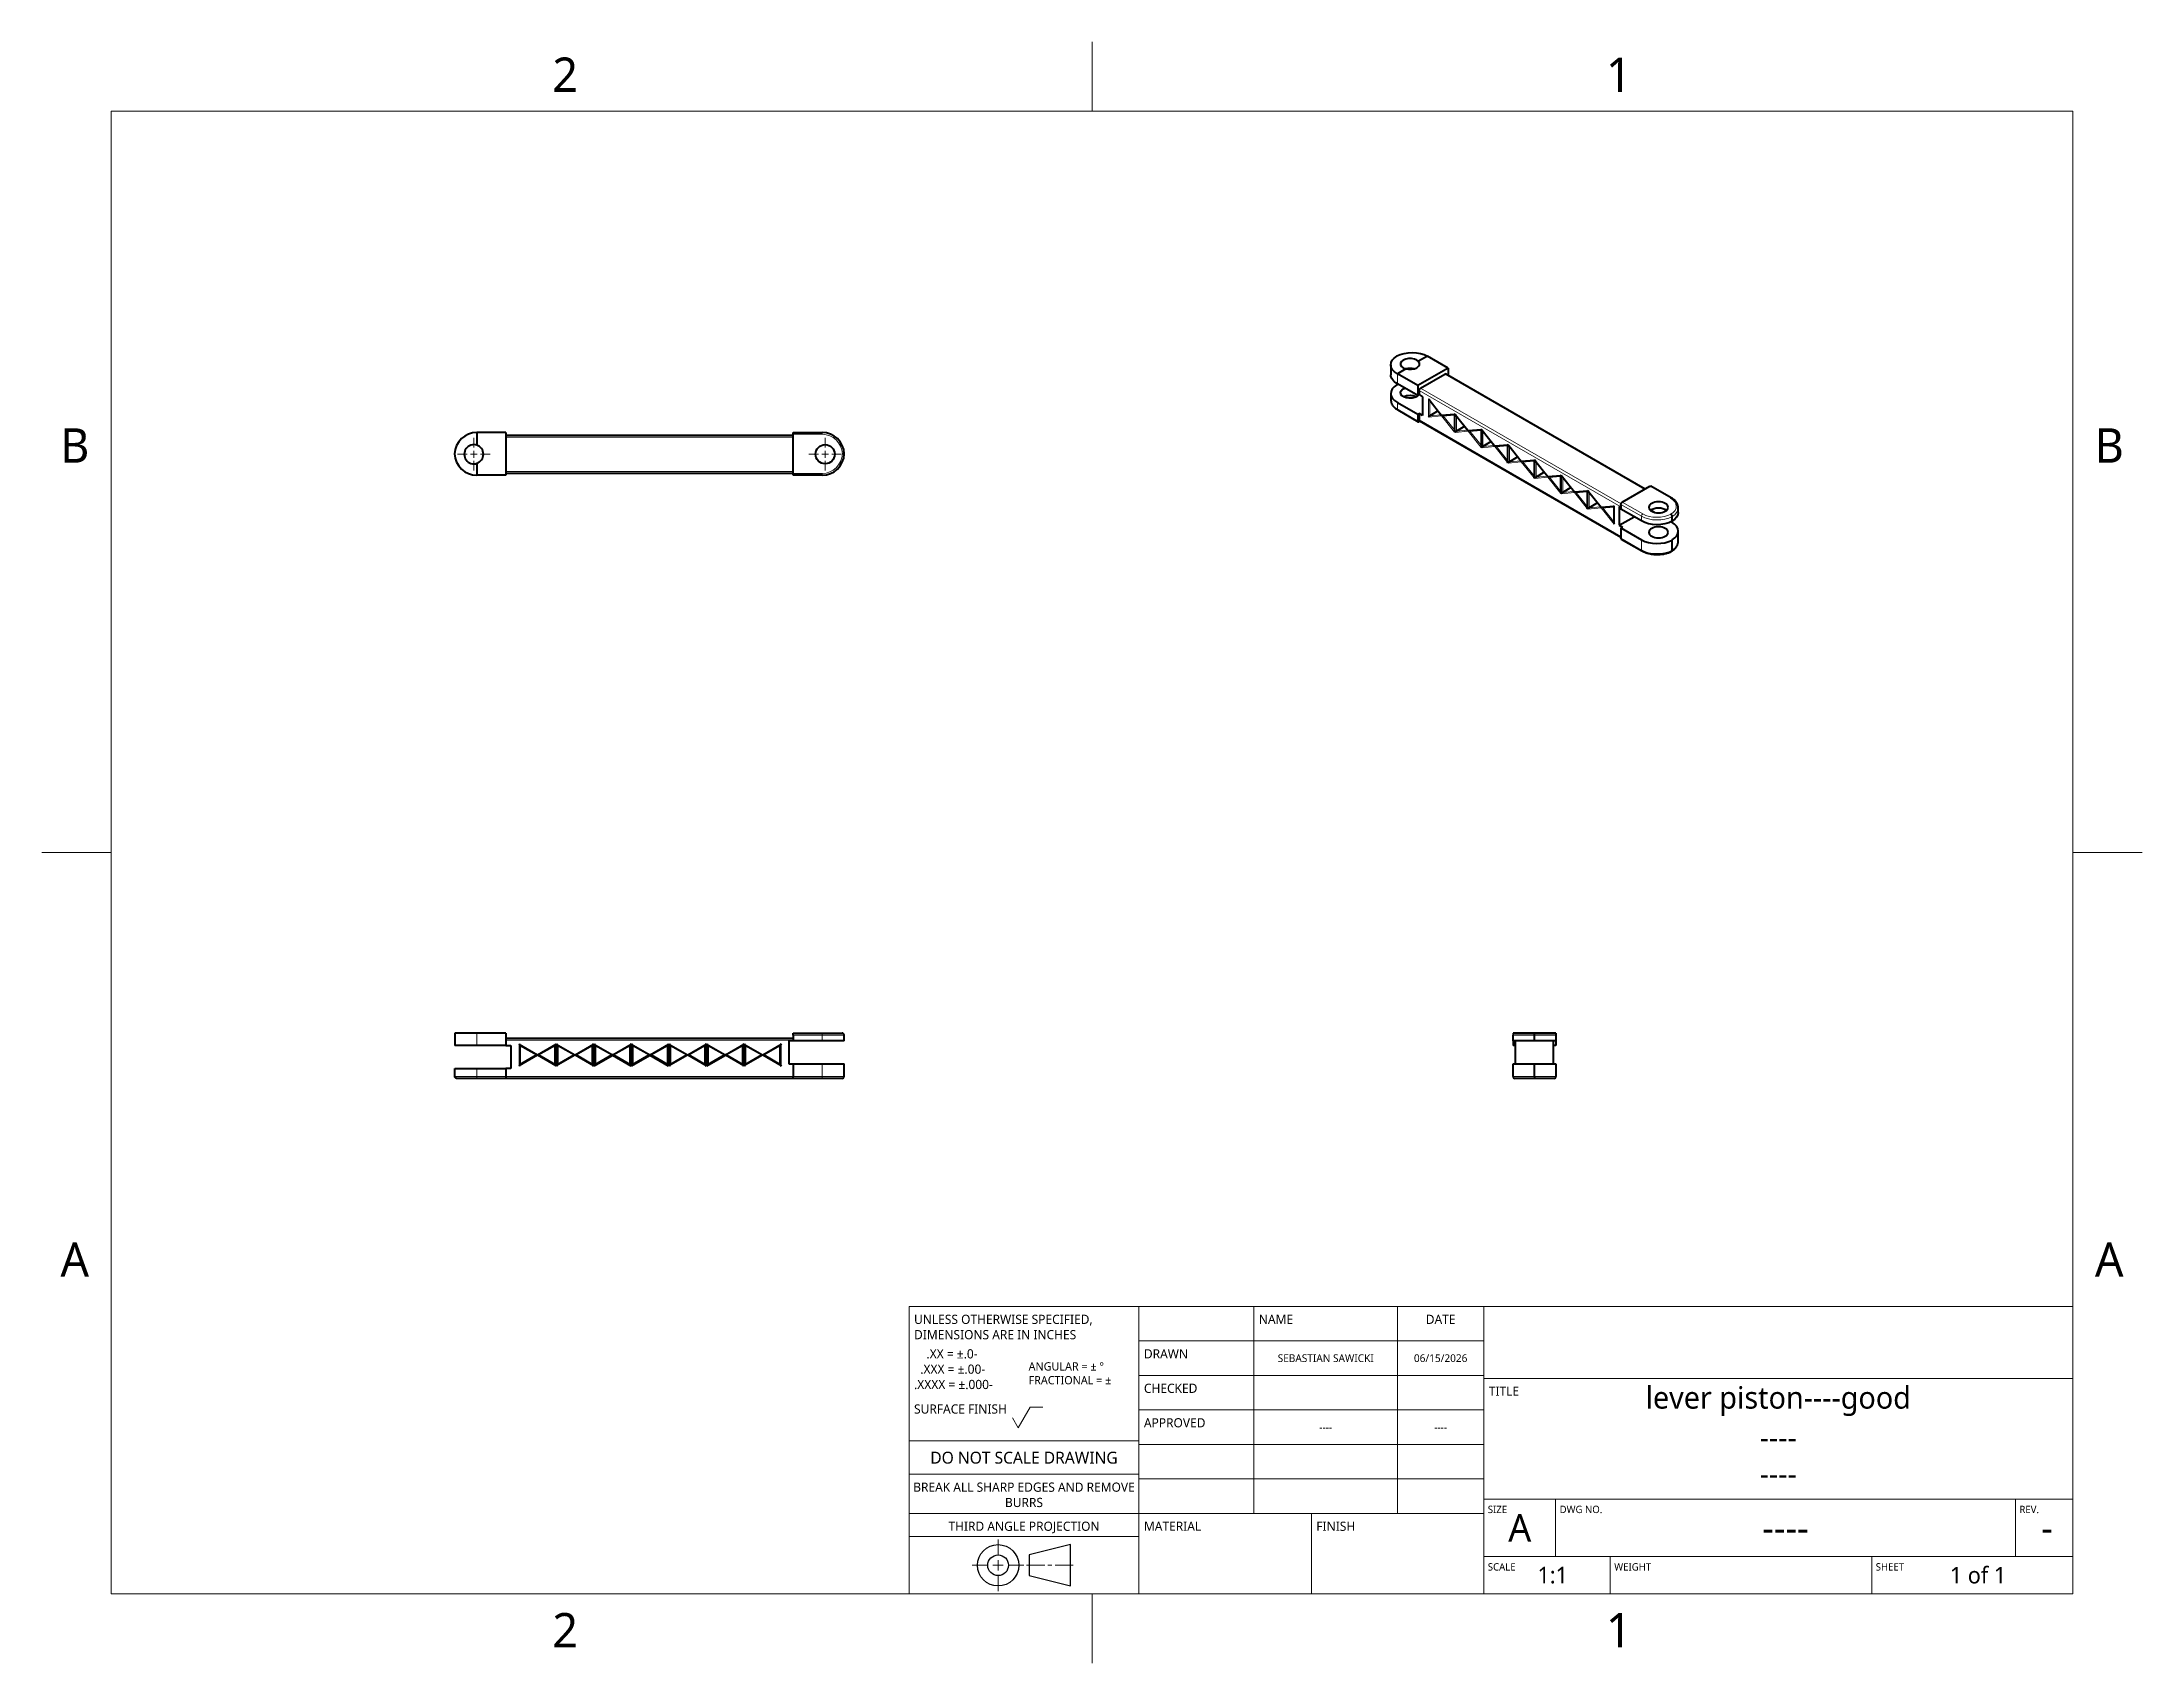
# Model space of a CAD drawing. Header units: inches. Extents: x 0 to 11, y 0 to 8.5.
import ezdxf

# ---------------------------------------------------------------- set-up
doc = ezdxf.new("R2010")
doc.units = ezdxf.units.IN
doc.header["$LTSCALE"] = 0.5
doc.header["$MEASUREMENT"] = 0
doc.linetypes.add('CENTER', pattern=[0.72, 0.45, -0.09, 0.09, -0.09])
for name, color, linetype, lineweight in [('BORDER_FRAME', 7, 'Continuous', 15), ('BORDER_ZONES', 7, 'Continuous', 15), ('CENTERMARKS', 7, 'Continuous', 13), ('TANGENT_LINES', 7, 'Continuous', 15), ('TITLE_BLOCK', 7, 'Continuous', 15), ('Visible', 7, 'Continuous', 40)]:
    doc.layers.add(name, color=color, linetype=linetype, lineweight=lineweight)
doc.styles.add('Onshape-Standard', font='NotoSans-Regular.ttf')
doc.styles.add('Onshape-Standard-Fields', font='')
doc.styles.get('Onshape-Standard-Fields').set_extended_font_data('Noto Sans')

msp = doc.modelspace()

# ---------------------------------------------------------------- linework, layer by layer
at = {"layer": 'BORDER_FRAME'}
for p, q in [((0.399, 0.38), (0.399, 8.12)), ((0.399, 8.12), (10.639, 8.12)), ((10.639, 8.12), (10.639, 0.38)), ((10.639, 0.38), (0.399, 0.38))]:
    msp.add_line(p, q, dxfattribs=at)
at = {"layer": 'BORDER_ZONES'}
for p, q in [((5.519, 8.12), (5.519, 8.481)), ((0.399, 4.25), (0.038, 4.25)), ((10.639, 4.25), (11, 4.25)), ((5.519, 0.38), (5.519, 0.019))]:
    msp.add_line(p, q, dxfattribs=at)
at = {"layer": 'CENTERMARKS', "linetype": 'CENTER'}
for p, q in [((2.292, 6.364), (2.292, 6.414)), ((4.126, 6.364), (4.126, 6.414)), ((2.257, 6.329), (2.207, 6.329)), ((2.292, 6.294), (2.292, 6.244)), ((2.327, 6.329), (2.377, 6.329)), ((4.091, 6.329), (4.041, 6.329)), ((4.126, 6.294), (4.126, 6.244)), ((4.161, 6.329), (4.211, 6.329))]:
    msp.add_line(p, q, dxfattribs=at)
at = {"layer": 'CENTERMARKS', "linetype": 'Continuous'}
for p, q in [((2.275, 6.329), (2.31, 6.329)), ((2.292, 6.311), (2.292, 6.346)), ((4.108, 6.329), (4.143, 6.329)), ((4.126, 6.311), (4.126, 6.346))]:
    msp.add_line(p, q, dxfattribs=at)
at = {"layer": 'TANGENT_LINES'}
for p, q in [((7.113, 6.749), (7.113, 6.697)), ((8.403, 6.146), (7.36, 6.747)), ((7.113, 6.599), (7.113, 6.565)), ((8.28, 6.054), (7.227, 6.662)), ((7.234, 6.674), (8.281, 6.07)), ((7.276, 6.523), (7.276, 6.619)), ((7.276, 6.619), (7.344, 6.534)), ((7.283, 6.608), (7.283, 6.53)), ((7.113, 6.565), (7.22, 6.503)), ((7.227, 6.508), (8.28, 5.899)), ((7.344, 6.529), (7.276, 6.523)), ((7.283, 6.53), (7.342, 6.535)), ((7.344, 6.534), (7.412, 6.54)), ((7.412, 6.444), (7.344, 6.529)), ((7.351, 6.531), (7.411, 6.457)), ((7.412, 6.54), (7.412, 6.444)), ((7.414, 6.539), (7.483, 6.454)), ((7.414, 6.443), (7.414, 6.539)), ((7.421, 6.528), (7.421, 6.45)), ((3.959, 6.418), (2.459, 6.418)), ((4.11, 6.433), (3.959, 6.433)), ((4.11, 6.443), (4.11, 6.433)), ((7.483, 6.449), (7.414, 6.443)), ((7.421, 6.45), (7.48, 6.455)), ((7.483, 6.454), (7.551, 6.46)), ((7.551, 6.364), (7.483, 6.449)), ((7.49, 6.451), (7.55, 6.377)), ((7.551, 6.46), (7.551, 6.364)), ((7.553, 6.459), (7.621, 6.374)), ((7.553, 6.363), (7.553, 6.459)), ((7.621, 6.369), (7.553, 6.363)), ((7.56, 6.448), (7.56, 6.37)), ((7.56, 6.37), (7.619, 6.375)), ((7.621, 6.374), (7.69, 6.38)), ((7.69, 6.284), (7.621, 6.369)), ((7.629, 6.371), (7.688, 6.297)), ((7.69, 6.38), (7.69, 6.284)), ((7.692, 6.283), (7.692, 6.379)), ((7.692, 6.379), (7.76, 6.294)), ((7.699, 6.368), (7.699, 6.29)), ((7.76, 6.289), (7.692, 6.283)), ((7.699, 6.29), (7.757, 6.295)), ((7.76, 6.294), (7.828, 6.3)), ((7.828, 6.204), (7.76, 6.289)), ((7.767, 6.291), (7.827, 6.217)), ((7.828, 6.3), (7.828, 6.204)), ((7.83, 6.203), (7.83, 6.299)), ((7.83, 6.299), (7.899, 6.214)), ((7.837, 6.288), (7.837, 6.21)), ((2.459, 6.239), (3.959, 6.239)), ((3.959, 6.229), (4.11, 6.229)), ((4.11, 6.219), (4.11, 6.229)), ((7.899, 6.209), (7.83, 6.203)), ((7.837, 6.21), (7.896, 6.215)), ((7.899, 6.214), (7.967, 6.22)), ((7.967, 6.124), (7.899, 6.209)), ((7.906, 6.211), (7.965, 6.137)), ((7.967, 6.22), (7.967, 6.124)), ((7.969, 6.219), (8.037, 6.134)), ((7.969, 6.123), (7.969, 6.219)), ((7.976, 6.208), (7.976, 6.13)), ((8.037, 6.134), (8.105, 6.14)), ((8.105, 6.14), (8.105, 6.044)), ((8.538, 6.101), (8.431, 6.162)), ((8.037, 6.129), (7.969, 6.123)), ((7.976, 6.13), (8.035, 6.135)), ((8.105, 6.044), (8.037, 6.129)), ((8.044, 6.131), (8.104, 6.057)), ((8.107, 6.139), (8.176, 6.054)), ((8.107, 6.043), (8.107, 6.139)), ((8.176, 6.049), (8.107, 6.043)), ((8.114, 6.128), (8.114, 6.05)), ((8.114, 6.05), (8.173, 6.055)), ((8.176, 6.054), (8.244, 6.06)), ((8.244, 5.964), (8.176, 6.049)), ((8.183, 6.051), (8.243, 5.977)), ((8.244, 6.06), (8.244, 5.964)), ((8.387, 6.005), (8.28, 6.067)), ((8.287, 6.079), (8.394, 6.018)), ((8.387, 5.981), (8.387, 6.005)), ((8.28, 5.891), (8.387, 5.829)), ((8.387, 5.829), (8.387, 5.883)), ((2.308, 3.307), (2.308, 3.243)), ((4.11, 3.297), (3.959, 3.297)), ((4.11, 3.297), (4.11, 3.307)), ((4.11, 3.266), (4.11, 3.297)), ((4.225, 3.297), (4.11, 3.297)), ((7.829, 3.297), (7.717, 3.297)), ((7.941, 3.297), (7.829, 3.297)), ((3.959, 3.271), (2.459, 3.271)), ((2.528, 3.135), (2.528, 3.252)), ((2.528, 3.252), (2.625, 3.196)), ((2.625, 3.191), (2.528, 3.135)), ((2.625, 3.196), (2.721, 3.252)), ((2.721, 3.135), (2.625, 3.191)), ((2.721, 3.252), (2.721, 3.135)), ((2.724, 3.135), (2.724, 3.252)), ((2.724, 3.252), (2.821, 3.196)), ((2.821, 3.191), (2.724, 3.135)), ((2.821, 3.196), (2.917, 3.252)), ((2.917, 3.135), (2.821, 3.191)), ((2.917, 3.252), (2.917, 3.135)), ((2.92, 3.252), (3.017, 3.196)), ((2.92, 3.135), (2.92, 3.252)), ((3.017, 3.196), (3.113, 3.252)), ((3.113, 3.252), (3.113, 3.135)), ((3.116, 3.135), (3.116, 3.252)), ((3.116, 3.252), (3.213, 3.196)), ((3.213, 3.196), (3.309, 3.252)), ((3.309, 3.252), (3.309, 3.135)), ((3.312, 3.135), (3.312, 3.252)), ((3.312, 3.252), (3.409, 3.196)), ((3.409, 3.191), (3.312, 3.135)), ((3.409, 3.196), (3.505, 3.252)), ((3.505, 3.135), (3.409, 3.191)), ((3.505, 3.252), (3.505, 3.135)), ((3.508, 3.252), (3.605, 3.196)), ((3.508, 3.135), (3.508, 3.252)), ((3.605, 3.196), (3.701, 3.252)), ((3.701, 3.135), (3.605, 3.191)), ((3.701, 3.252), (3.701, 3.135)), ((3.704, 3.135), (3.704, 3.252)), ((3.704, 3.252), (3.801, 3.196)), ((3.801, 3.191), (3.704, 3.135)), ((3.801, 3.196), (3.897, 3.252)), ((3.897, 3.135), (3.801, 3.191)), ((3.897, 3.252), (3.897, 3.135)), ((2.193, 3.081), (2.308, 3.081)), ((2.308, 3.123), (2.308, 3.081)), ((2.308, 3.081), (2.459, 3.081)), ((2.308, 3.071), (2.308, 3.081)), ((2.459, 3.081), (3.959, 3.081)), ((3.959, 3.081), (4.11, 3.081)), ((4.11, 3.081), (4.11, 3.146)), ((4.11, 3.081), (4.11, 3.071)), ((4.11, 3.081), (4.225, 3.081)), ((7.717, 3.081), (7.829, 3.081)), ((7.829, 3.081), (7.941, 3.081))]:
    msp.add_line(p, q, dxfattribs=at)
for centre, start, end in [((4.11, 6.327), 2.1909, 90), ((4.11, 6.335), 270, 357.8091)]:
    msp.add_arc(centre, 0.106, start, end, dxfattribs=at)
for centre, major_axis, start_param, end_param in [((7.195, 6.612), (-0.116, 0), 0, 0.785398), ((8.538, 6.093), (0.005, 0.00866), 0.000189, 0.785398), ((8.463, 6.057), (-0.106, 0), 8.677618, 10.210176), ((8.469, 6.061), (-0.106, 0), 0.785398, 2.317956), ((8.469, 5.877), (-0.116, 0), 0.785398, 2.321257), ((8.394, 5.834), (0.005, 0.00866), 2.356194, 3.141786), ((8.463, 5.874), (-0.116, 0), 2.391132, 3.134657)]:
    msp.add_ellipse(centre, major_axis=major_axis, ratio=0.57735, start_param=start_param, end_param=end_param, dxfattribs=at)
at = {"layer": 'TANGENT_LINES', "extrusion": (0, 0, -1)}
for centre, major_axis, start_param, end_param in [((7.12, 6.569), (-0.005, -0.00866), 12.566371, 13.351769), ((8.463, 6.049), (0.116, 0), 0.002017, 0.750461), ((8.394, 6.009), (-0.005, -0.00866), 0.785398, 2.356194), ((8.469, 6.053), (0.116, 0), 0.820335, 2.356194)]:
    msp.add_ellipse(centre, major_axis=major_axis, ratio=0.57735, start_param=start_param, end_param=end_param, dxfattribs=at)
at = {"layer": 'TITLE_BLOCK'}
for p, q in [((4.564, 0.38), (4.564, 1.88)), ((4.564, 1.88), (5.764, 1.88)), ((5.764, 0.38), (5.764, 1.88)), ((5.764, 1.88), (7.564, 1.88)), ((6.364, 0.8), (6.364, 1.88)), ((7.114, 0.8), (7.114, 1.88)), ((7.564, 0.38), (7.564, 1.88)), ((7.564, 1.88), (10.639, 1.88)), ((5.764, 1.7), (7.564, 1.7)), ((5.764, 1.52), (7.564, 1.52)), ((7.564, 1.505), (10.639, 1.505)), ((5.134, 1.246), (5.197, 1.355)), ((5.197, 1.355), (5.263, 1.355)), ((5.764, 1.34), (7.564, 1.34)), ((5.104, 1.298), (5.134, 1.246)), ((4.564, 1.178), (5.764, 1.178)), ((5.764, 1.16), (7.564, 1.16)), ((4.564, 1.004), (5.764, 1.004)), ((5.764, 0.98), (7.564, 0.98)), ((4.564, 0.8), (5.764, 0.8)), ((5.764, 0.8), (7.564, 0.8)), ((6.664, 0.38), (6.664, 0.8)), ((7.564, 0.875), (10.639, 0.875)), ((7.939, 0.575), (7.939, 0.875)), ((10.339, 0.575), (10.339, 0.875)), ((4.564, 0.68), (5.764, 0.68)), ((7.564, 0.575), (10.639, 0.575)), ((8.224, 0.38), (8.224, 0.575)), ((9.589, 0.38), (9.589, 0.575)), ((4.564, 0.38), (5.764, 0.38))]:
    msp.add_line(p, q, dxfattribs=at)
at = {"layer": 'TITLE_BLOCK', "lineweight": 15}
for p, q in [((5.029, 0.583), (5.029, 0.664)), ((5.029, 0.556), (5.029, 0.502)), ((4.975, 0.529), (4.894, 0.529)), ((5.056, 0.529), (5.002, 0.529)), ((5.029, 0.475), (5.029, 0.394)), ((5.083, 0.529), (5.164, 0.529)), ((5.272, 0.529), (5.177, 0.529)), ((5.31, 0.529), (5.288, 0.529)), ((5.326, 0.529), (5.42, 0.529))]:
    msp.add_line(p, q, dxfattribs=at)
at = {"layer": 'TITLE_BLOCK', "lineweight": 30}
for p, q in [((5.407, 0.637), (5.191, 0.583)), ((5.191, 0.583), (5.191, 0.475)), ((5.407, 0.421), (5.407, 0.637)), ((5.191, 0.475), (5.407, 0.421))]:
    msp.add_line(p, q, dxfattribs=at)
for radius in [0.108, 0.054]:
    msp.add_circle((5.029, 0.529), radius, dxfattribs=at)
at = {"layer": 'Visible'}
for p, q in [((7.271, 6.841), (7.224, 6.814)), ((7.224, 6.814), (7.224, 6.813)), ((7.378, 6.779), (7.271, 6.841)), ((7.079, 6.796), (7.079, 6.744)), ((7.157, 6.775), (7.113, 6.749)), ((7.22, 6.688), (7.113, 6.749)), ((7.113, 6.749), (7.113, 6.749)), ((7.22, 6.636), (7.113, 6.697)), ((7.378, 6.779), (7.22, 6.688)), ((7.22, 6.688), (7.22, 6.636)), ((7.234, 6.674), (7.36, 6.747)), ((8.406, 6.147), (7.365, 6.748)), ((7.378, 6.779), (7.378, 6.741)), ((7.079, 6.646), (7.079, 6.612)), ((7.113, 6.599), (7.22, 6.538)), ((7.227, 6.64), (7.22, 6.636)), ((7.227, 6.662), (7.227, 6.64)), ((7.227, 6.64), (7.245, 6.629)), ((7.245, 6.629), (7.245, 6.531)), ((7.279, 6.614), (7.344, 6.532)), ((7.115, 6.56), (7.222, 6.499)), ((7.22, 6.538), (7.227, 6.542)), ((7.22, 6.538), (7.22, 6.503)), ((7.227, 6.542), (7.227, 6.508)), ((7.245, 6.531), (7.227, 6.542)), ((7.231, 6.502), (7.227, 6.499)), ((7.229, 6.503), (8.28, 5.896)), ((7.326, 6.555), (7.283, 6.53)), ((7.35, 6.531), (7.411, 6.536)), ((7.411, 6.537), (7.411, 6.451)), ((7.417, 6.534), (7.483, 6.452)), ((7.465, 6.475), (7.421, 6.45)), ((2.459, 6.443), (2.308, 6.443)), ((2.308, 6.443), (2.308, 6.376)), ((2.459, 6.443), (2.459, 6.219)), ((2.459, 6.428), (3.959, 6.428)), ((3.959, 6.443), (4.11, 6.443)), ((3.959, 6.433), (3.959, 6.443)), ((3.959, 6.229), (3.959, 6.433)), ((7.488, 6.451), (7.55, 6.456)), ((7.55, 6.457), (7.55, 6.371)), ((7.556, 6.454), (7.621, 6.372)), ((7.603, 6.395), (7.56, 6.37)), ((7.627, 6.371), (7.688, 6.376)), ((7.688, 6.377), (7.688, 6.291)), ((7.694, 6.374), (7.76, 6.292)), ((2.308, 6.281), (2.308, 6.219)), ((4.225, 6.331), (4.215, 6.331)), ((7.742, 6.315), (7.699, 6.29)), ((7.765, 6.291), (7.827, 6.296)), ((7.827, 6.297), (7.827, 6.211)), ((7.833, 6.294), (7.899, 6.212)), ((2.459, 6.219), (2.308, 6.219)), ((3.959, 6.229), (2.459, 6.229)), ((3.959, 6.219), (3.959, 6.229)), ((4.11, 6.219), (3.959, 6.219)), ((7.88, 6.235), (7.837, 6.21)), ((7.904, 6.211), (7.965, 6.216)), ((7.965, 6.217), (7.965, 6.131)), ((7.972, 6.214), (8.037, 6.132)), ((8.019, 6.155), (7.976, 6.13)), ((8.287, 6.079), (8.431, 6.162)), ((8.543, 6.101), (8.436, 6.163)), ((8.043, 6.131), (8.104, 6.136)), ((8.104, 6.137), (8.104, 6.051)), ((8.11, 6.134), (8.176, 6.052)), ((8.157, 6.075), (8.114, 6.05)), ((8.181, 6.051), (8.243, 6.056)), ((8.243, 6.057), (8.243, 5.971)), ((8.271, 6.056), (8.271, 5.958)), ((8.28, 6.051), (8.271, 6.056)), ((8.28, 6.067), (8.28, 6.042)), ((8.387, 5.981), (8.28, 6.042)), ((8.438, 6.035), (8.436, 6.034)), ((8.456, 6.025), (8.438, 6.035)), ((8.579, 6.025), (8.579, 6.049)), ((8.271, 5.958), (8.349, 6.003)), ((8.271, 5.958), (8.288, 5.948)), ((8.288, 5.948), (8.28, 5.944)), ((8.28, 5.944), (8.28, 5.891)), ((8.28, 5.944), (8.387, 5.883)), ((8.545, 5.974), (8.542, 5.976)), ((8.548, 5.979), (8.548, 6.004)), ((8.579, 5.874), (8.579, 5.927)), ((8.282, 5.886), (8.389, 5.825)), ((8.548, 5.828), (8.548, 5.881)), ((8.579, 5.87), (8.579, 5.873)), ((2.193, 3.307), (2.193, 3.243)), ((2.308, 3.307), (2.193, 3.307)), ((2.459, 3.307), (2.308, 3.307)), ((2.308, 3.307), (2.308, 3.307)), ((2.459, 3.307), (2.459, 3.243)), ((3.959, 3.307), (4.11, 3.307)), ((3.959, 3.297), (3.959, 3.307)), ((3.959, 3.297), (3.959, 3.266)), ((4.11, 3.307), (4.215, 3.307)), ((4.225, 3.266), (4.225, 3.297)), ((7.717, 3.307), (7.717, 3.297)), ((7.941, 3.307), (7.717, 3.307)), ((7.717, 3.266), (7.717, 3.297)), ((7.727, 3.307), (7.829, 3.307)), ((7.829, 3.297), (7.829, 3.307)), ((7.829, 3.307), (7.931, 3.307)), ((7.829, 3.266), (7.829, 3.297)), ((7.941, 3.307), (7.941, 3.297)), ((7.941, 3.297), (7.941, 3.266)), ((2.308, 3.243), (2.193, 3.243)), ((2.459, 3.243), (2.308, 3.243)), ((2.459, 3.281), (3.959, 3.281)), ((2.459, 3.243), (2.485, 3.243)), ((2.485, 3.243), (2.485, 3.123)), ((2.528, 3.252), (2.533, 3.243)), ((2.62, 3.193), (2.533, 3.243)), ((2.533, 3.243), (2.533, 3.143)), ((2.533, 3.143), (2.62, 3.193)), ((2.62, 3.193), (2.625, 3.193)), ((2.625, 3.196), (2.625, 3.193)), ((2.625, 3.193), (2.625, 3.191)), ((2.625, 3.193), (2.63, 3.193)), ((2.716, 3.243), (2.63, 3.193)), ((2.63, 3.193), (2.716, 3.143)), ((2.721, 3.252), (2.716, 3.243)), ((2.716, 3.143), (2.716, 3.243)), ((2.724, 3.252), (2.729, 3.243)), ((2.816, 3.193), (2.729, 3.243)), ((2.729, 3.243), (2.729, 3.143)), ((2.729, 3.143), (2.816, 3.193)), ((2.816, 3.193), (2.821, 3.193)), ((2.821, 3.196), (2.821, 3.193)), ((2.821, 3.193), (2.821, 3.191)), ((2.821, 3.193), (2.826, 3.193)), ((2.912, 3.243), (2.826, 3.193)), ((2.826, 3.193), (2.912, 3.143)), ((2.917, 3.252), (2.912, 3.243)), ((2.912, 3.143), (2.912, 3.243)), ((2.92, 3.252), (2.925, 3.243)), ((3.017, 3.191), (2.92, 3.135)), ((3.012, 3.193), (2.925, 3.243)), ((2.925, 3.243), (2.925, 3.143)), ((2.925, 3.143), (3.012, 3.193)), ((3.017, 3.193), (3.012, 3.193)), ((3.017, 3.196), (3.017, 3.193)), ((3.022, 3.193), (3.017, 3.193)), ((3.017, 3.193), (3.017, 3.191)), ((3.113, 3.135), (3.017, 3.191)), ((3.108, 3.243), (3.022, 3.193)), ((3.022, 3.193), (3.108, 3.143)), ((3.113, 3.252), (3.108, 3.243)), ((3.108, 3.143), (3.108, 3.243)), ((3.116, 3.252), (3.121, 3.243)), ((3.213, 3.191), (3.116, 3.135)), ((3.121, 3.243), (3.121, 3.143)), ((3.208, 3.193), (3.121, 3.243)), ((3.121, 3.143), (3.208, 3.193)), ((3.213, 3.193), (3.208, 3.193)), ((3.213, 3.196), (3.213, 3.193)), ((3.213, 3.193), (3.213, 3.191)), ((3.218, 3.193), (3.213, 3.193)), ((3.309, 3.135), (3.213, 3.191)), ((3.304, 3.243), (3.218, 3.193)), ((3.218, 3.193), (3.304, 3.143)), ((3.309, 3.252), (3.304, 3.243)), ((3.304, 3.143), (3.304, 3.243)), ((3.312, 3.252), (3.317, 3.243)), ((3.317, 3.243), (3.317, 3.143)), ((3.404, 3.193), (3.317, 3.243)), ((3.317, 3.143), (3.404, 3.193)), ((3.404, 3.193), (3.409, 3.193)), ((3.409, 3.196), (3.409, 3.193)), ((3.409, 3.193), (3.414, 3.193)), ((3.409, 3.193), (3.409, 3.191)), ((3.5, 3.243), (3.414, 3.193)), ((3.414, 3.193), (3.5, 3.143)), ((3.505, 3.252), (3.5, 3.243)), ((3.5, 3.143), (3.5, 3.243)), ((3.508, 3.252), (3.513, 3.243)), ((3.605, 3.191), (3.508, 3.135)), ((3.513, 3.243), (3.513, 3.143)), ((3.6, 3.193), (3.513, 3.243)), ((3.513, 3.143), (3.6, 3.193)), ((3.605, 3.193), (3.6, 3.193)), ((3.605, 3.193), (3.605, 3.196)), ((3.61, 3.193), (3.605, 3.193)), ((3.605, 3.191), (3.605, 3.193)), ((3.696, 3.243), (3.61, 3.193)), ((3.61, 3.193), (3.696, 3.143)), ((3.701, 3.252), (3.696, 3.243)), ((3.696, 3.143), (3.696, 3.243)), ((3.704, 3.252), (3.709, 3.243)), ((3.796, 3.193), (3.709, 3.243)), ((3.709, 3.243), (3.709, 3.143)), ((3.709, 3.143), (3.796, 3.193)), ((3.796, 3.193), (3.801, 3.193)), ((3.801, 3.196), (3.801, 3.193)), ((3.801, 3.193), (3.801, 3.191)), ((3.801, 3.193), (3.806, 3.193)), ((3.892, 3.243), (3.806, 3.193)), ((3.806, 3.193), (3.892, 3.143)), ((3.897, 3.252), (3.892, 3.243)), ((3.892, 3.143), (3.892, 3.243)), ((3.936, 3.266), (3.936, 3.146)), ((3.959, 3.266), (3.936, 3.266)), ((4.11, 3.266), (3.959, 3.266)), ((4.225, 3.266), (4.11, 3.266)), ((7.717, 3.266), (7.717, 3.243)), ((7.829, 3.266), (7.717, 3.266)), ((7.728, 3.243), (7.717, 3.243)), ((7.728, 3.266), (7.728, 3.146)), ((7.941, 3.266), (7.829, 3.266)), ((7.926, 3.266), (7.926, 3.146)), ((7.941, 3.243), (7.926, 3.243)), ((7.941, 3.266), (7.941, 3.243)), ((2.193, 3.081), (2.193, 3.123)), ((2.193, 3.123), (2.308, 3.123)), ((2.308, 3.071), (2.203, 3.071)), ((2.308, 3.123), (2.459, 3.123)), ((2.459, 3.071), (2.308, 3.071)), ((2.459, 3.123), (2.459, 3.081)), ((2.485, 3.123), (2.459, 3.123)), ((2.459, 3.081), (2.459, 3.071)), ((3.959, 3.071), (2.459, 3.071)), ((2.533, 3.143), (2.528, 3.135)), ((2.716, 3.143), (2.721, 3.135)), ((2.729, 3.143), (2.724, 3.135)), ((2.912, 3.143), (2.917, 3.135)), ((2.925, 3.143), (2.92, 3.135)), ((3.113, 3.135), (3.108, 3.143)), ((3.121, 3.143), (3.116, 3.135)), ((3.309, 3.135), (3.304, 3.143)), ((3.317, 3.143), (3.312, 3.135)), ((3.5, 3.143), (3.505, 3.135)), ((3.513, 3.143), (3.508, 3.135)), ((3.701, 3.135), (3.696, 3.143)), ((3.709, 3.143), (3.704, 3.135)), ((3.892, 3.143), (3.897, 3.135)), ((3.936, 3.146), (3.959, 3.146)), ((3.959, 3.146), (4.11, 3.146)), ((3.959, 3.146), (3.959, 3.081)), ((3.959, 3.071), (3.959, 3.081)), ((4.11, 3.071), (3.959, 3.071)), ((4.11, 3.146), (4.225, 3.146)), ((4.215, 3.071), (4.11, 3.071)), ((4.225, 3.081), (4.225, 3.146)), ((7.717, 3.081), (7.717, 3.146)), ((7.717, 3.146), (7.829, 3.146)), ((7.829, 3.071), (7.727, 3.071)), ((7.829, 3.081), (7.829, 3.146)), ((7.829, 3.146), (7.941, 3.146)), ((7.829, 3.081), (7.829, 3.071)), ((7.931, 3.071), (7.829, 3.071)), ((7.941, 3.146), (7.941, 3.081))]:
    msp.add_line(p, q, dxfattribs=at)
msp.add_circle((4.126, 6.329), 0.05, dxfattribs=at)
for centre, radius, start, end in [((2.308, 6.327), 0.116, 90, 177.9981), ((2.292, 6.329), 0.05, 71.4794, 288.5206), ((2.292, 6.329), 0.05, 288.5206, 71.4794), ((4.11, 6.327), 0.116, 2.0017, 90), ((2.308, 6.335), 0.116, 182.0019, 270), ((4.11, 6.335), 0.116, 270, 357.9983), ((4.215, 3.297), 0.01, 0.0122, 90.0312), ((7.727, 3.297), 0.01, 90, 180), ((7.931, 3.297), 0.01, 0, 90), ((4.215, 3.081), 0.01, 269.9688, 359.9878), ((7.727, 3.081), 0.01, 180, 270), ((7.931, 3.081), 0.01, 270, 0)]:
    msp.add_arc(centre, radius, start, end, dxfattribs=at)
at = {"layer": 'Visible', "extrusion": (0, 0, -1)}
for centre, major_axis, ratio, start_param, end_param in [((7.195, 6.796), (0.116, 0), 0.57735, 2.356194, 3.892052), ((7.189, 6.793), (0.116, 0), 0.57735, 10.245115, 11.77533), ((7.195, 6.744), (0.116, 0), 0.57735, 2.356194, 3.141593), ((7.36, 6.739), (-0.005, -0.00866), 0.57735, 2.356194, 3.141593), ((7.179, 6.65), (0.05, 0), 0.57735, 0.411777, 4.135479), ((7.179, 6.608), (0.05, 0), 0.57735, 10.250593, 11.740555), ((7.234, 6.666), (-0.005, -0.00866), 0.57735, 0.785398, 2.356194), ((7.234, 6.512), (-0.005, -0.00866), 0.57735, 0, 0.785398), ((7.628, 6.371), (0.00779, -0.00332), 0.402543, 2.388396, 2.496712), ((7.621, 6.375), (-0.00779, 0.00332), 0.402543, 10.069659, 10.765977), ((7.693, 6.286), (-0.00325, 0.00924), 0.410754, 10.918832, 11.704231), ((7.76, 6.295), (-0.00779, 0.00332), 0.402543, 10.069659, 10.765977), ((7.767, 6.291), (-0.00779, 0.00332), 0.402543, 11.813174, 11.92149), ((7.832, 6.206), (-0.00325, 0.00924), 0.410754, 10.918832, 11.704231), ((8.431, 6.154), (-0.005, -0.00866), 0.57735, 2.356194, 3.141593), ((8.041, 6.136), (-0.00213, -0.00499), 0.565741, 0.402317, 0.925916), ((8.044, 6.131), (-0.00779, 0.00332), 0.402543, 11.813174, 11.92149), ((8.041, 6.131), (-0.00213, -0.00499), 0.565741, 0.925916, 1.449514), ((8.037, 6.135), (-0.00779, 0.00332), 0.402543, 10.069659, 10.765977), ((8.109, 6.046), (0.00325, -0.00924), 0.410754, 1.494054, 2.279453), ((8.287, 6.071), (-0.005, -0.00866), 0.57735, 0.785398, 2.356194), ((8.469, 6.028), (0.116, 0), 0.57735, 0.820335, 2.356194), ((8.463, 6.025), (0.116, 0), 0.57735, 0, 0.750461), ((8.287, 5.895), (-0.005, -0.00866), 0.57735, 0, 0.785398)]:
    msp.add_ellipse(centre, major_axis=major_axis, ratio=ratio, start_param=start_param, end_param=end_param, dxfattribs=at)
at = {"layer": 'Visible'}
for centre, major_axis, ratio, start_param, end_param in [((7.179, 6.8), (-0.05, 0), 0.57735, 9.886931, 13.661254), ((7.179, 6.801), (-0.05, 0), 0.57735, 1.108643, 3.603746), ((7.195, 6.646), (-0.116, 0), 0.57735, 11.81591, 13.351769), ((7.189, 6.643), (-0.116, 0), 0.57735, 11.67538, 11.746035), ((7.179, 6.748), (-0.05, 0), 0.57735, 10.557012, 11.434137), ((7.279, 6.621), (-0.00325, 0.00924), 0.410754, 1.647538, 2.279453), ((7.227, 6.507), (0.005, 0.00866), 0.57735, 2.356194, 3.926991), ((7.279, 6.525), (0.00488, 0.00534), 0.201906, 0.568139, 2.138935), ((7.348, 6.536), (0.00213, 0.00499), 0.565741, 2.215677, 2.739276), ((7.351, 6.531), (-0.00779, 0.00332), 0.402543, 0.644881, 0.753196), ((7.348, 6.531), (0.00213, 0.00499), 0.565741, 1.692078, 2.215677), ((7.344, 6.535), (-0.00779, 0.00332), 0.402543, 1.800394, 2.496712), ((7.416, 6.542), (-0.00488, -0.00534), 0.201906, 11.563713, 12.349111), ((7.418, 6.541), (0.00325, -0.00924), 0.410754, 11.072316, 11.704231), ((7.416, 6.446), (0.00325, -0.00924), 0.410754, 10.286918, 11.072316), ((7.418, 6.445), (-0.00488, -0.00534), 0.201906, 9.992917, 11.563713), ((7.486, 6.456), (0.00213, 0.00499), 0.565741, 2.215677, 2.739276), ((7.49, 6.451), (-0.00779, 0.00332), 0.402543, 0.644881, 0.753196), ((7.486, 6.451), (0.00213, 0.00499), 0.565741, 1.692078, 2.215677), ((7.483, 6.455), (-0.00779, 0.00332), 0.402543, 1.800394, 2.496712), ((7.555, 6.462), (-0.00488, -0.00534), 0.201906, 11.563713, 12.349111), ((7.555, 6.366), (0.00325, -0.00924), 0.410754, 10.286918, 11.072316), ((7.557, 6.461), (0.00325, -0.00924), 0.410754, 11.072316, 11.704231), ((7.557, 6.365), (-0.00488, -0.00534), 0.201906, 9.992917, 11.563713), ((7.625, 6.376), (0.00213, 0.00499), 0.565741, 2.215677, 2.739276), ((7.625, 6.371), (0.00213, 0.00499), 0.565741, 1.692078, 2.215677), ((7.693, 6.382), (0.00488, 0.00534), 0.201906, 2.138935, 2.924333), ((7.695, 6.381), (-0.00325, 0.00924), 0.410754, 1.647538, 2.279453), ((7.695, 6.285), (-0.00488, -0.00534), 0.201906, 9.992917, 11.563713), ((7.763, 6.296), (0.00213, 0.00499), 0.565741, 2.215677, 2.739276), ((7.763, 6.291), (0.00213, 0.00499), 0.565741, 1.692078, 2.215677), ((7.832, 6.302), (-0.00488, -0.00534), 0.201906, 11.563713, 12.349111), ((7.834, 6.301), (-0.00325, 0.00924), 0.410754, 1.647538, 2.279453), ((7.834, 6.205), (-0.00488, -0.00534), 0.201906, 9.992917, 11.563713), ((7.902, 6.216), (0.00213, 0.00499), 0.565741, 2.215677, 2.739276), ((7.899, 6.215), (-0.00779, 0.00332), 0.402543, 1.800394, 2.496712), ((7.902, 6.211), (0.00213, 0.00499), 0.565741, 1.692078, 2.215677), ((7.906, 6.211), (-0.00779, 0.00332), 0.402543, 0.644881, 0.753196), ((7.97, 6.222), (-0.00488, -0.00534), 0.201906, 11.563713, 12.349111), ((7.972, 6.221), (0.00325, -0.00924), 0.410754, 11.072316, 11.704231), ((8.109, 6.142), (-0.00488, -0.00534), 0.201906, 11.563713, 12.349111), ((7.97, 6.126), (0.00325, -0.00924), 0.410754, 10.286918, 11.072316), ((7.972, 6.125), (-0.00488, -0.00534), 0.201906, 9.992917, 11.563713), ((8.111, 6.141), (-0.00325, 0.00924), 0.410754, 1.647538, 2.279453), ((8.111, 6.045), (-0.00488, -0.00534), 0.201906, 9.992917, 11.563713), ((8.179, 6.056), (0.00213, 0.00499), 0.565741, 2.215677, 2.739276), ((8.179, 6.051), (0.00213, 0.00499), 0.565741, 1.692078, 2.215677), ((8.183, 6.051), (-0.00779, 0.00332), 0.402543, 0.644881, 0.753196), ((8.176, 6.055), (-0.00779, 0.00332), 0.402543, 1.800394, 2.496712), ((8.248, 6.062), (-0.00488, -0.00534), 0.201906, 11.563713, 12.349111), ((8.476, 6.019), (-0.05, 0), 0.57735, 10.031743, 11.959406), ((8.248, 5.966), (0.00325, -0.00924), 0.410754, 10.286918, 11.072316), ((8.463, 5.927), (-0.116, 0), 0.57735, 8.674317, 10.210176), ((8.469, 5.93), (-0.116, 0), 0.57735, 0.785398, 2.321257), ((8.463, 5.874), (-0.116, 0), 0.57735, 3.134657, 3.141593)]:
    msp.add_ellipse(centre, major_axis=major_axis, ratio=ratio, start_param=start_param, end_param=end_param, dxfattribs=at)
at = {"layer": 'Visible', "extrusion": (0, 0, -1)}
for centre in [(8.476, 6.052), (8.476, 5.921)]:
    msp.add_ellipse(centre, major_axis=(0.05, 0), ratio=0.57735, dxfattribs=at)
at = {"layer": 'Visible'}
for points, knots in [([(7.079, 6.612), (7.079, 6.612), (7.079, 6.61), (7.08, 6.604), (7.081, 6.598), (7.083, 6.592), (7.086, 6.587), (7.09, 6.581), (7.095, 6.576), (7.1, 6.571), (7.106, 6.566), (7.112, 6.562), (7.114, 6.561), (7.115, 6.56)], [0, 0, 0, 0, 0.057116, 0.149324, 0.241883, 0.335344, 0.430222, 0.526932, 0.625752, 0.726812, 0.830115, 0.93557, 1, 1, 1, 1]), ([(8.579, 6.049), (8.579, 6.05), (8.579, 6.052), (8.578, 6.058), (8.577, 6.063), (8.575, 6.069), (8.572, 6.075), (8.568, 6.08), (8.563, 6.086), (8.558, 6.091), (8.552, 6.095), (8.546, 6.1), (8.544, 6.101), (8.543, 6.101)], [0, 0, 0, 0, 0.056224, 0.148519, 0.241165, 0.334715, 0.429683, 0.526484, 0.625397, 0.726553, 0.829954, 0.935509, 1, 1, 1, 1]), ([(8.548, 6.004), (8.548, 6.005), (8.548, 6.007), (8.546, 6.01), (8.545, 6.013), (8.542, 6.015), (8.541, 6.016), (8.541, 6.016), (8.541, 6.016)], [0, 0, 0, 0, 0.191202, 0.392219, 0.595781, 0.79429, 0.931929, 1, 1, 1, 1]), ([(8.389, 5.825), (8.39, 5.824), (8.393, 5.823), (8.4, 5.819), (8.408, 5.816), (8.417, 5.813), (8.426, 5.811), (8.435, 5.809), (8.444, 5.807), (8.454, 5.806), (8.463, 5.806), (8.473, 5.806), (8.483, 5.806), (8.492, 5.807), (8.502, 5.808), (8.511, 5.81), (8.52, 5.813), (8.528, 5.815), (8.536, 5.818), (8.544, 5.822), (8.545, 5.823), (8.546, 5.823)], [0, 0, 0, 0, 0.03811, 0.091011, 0.144699, 0.199096, 0.254105, 0.309623, 0.365544, 0.421756, 0.478147, 0.534601, 0.591003, 0.647233, 0.703181, 0.758736, 0.813796, 0.868265, 0.922057, 0.975096, 1, 1, 1, 1]), ([(8.546, 5.823), (8.547, 5.824), (8.549, 5.825), (8.555, 5.83), (8.561, 5.835), (8.566, 5.84), (8.57, 5.846), (8.573, 5.851), (8.576, 5.857), (8.578, 5.863), (8.579, 5.869), (8.579, 5.87), (8.579, 5.87)], [0, 0, 0, 0, 0.077131, 0.195505, 0.311796, 0.425904, 0.537827, 0.647621, 0.755436, 0.861547, 0.966365, 1, 1, 1, 1]), ([(8.548, 5.828), (8.548, 5.827), (8.548, 5.825), (8.546, 5.824), (8.546, 5.823), (8.546, 5.823)], [0, 0, 0, 0, 0.407077, 0.778126, 1, 1, 1, 1]), ([(2.203, 3.071), (2.202, 3.071), (2.202, 3.071), (2.2, 3.072), (2.197, 3.073), (2.195, 3.075), (2.193, 3.078), (2.193, 3.08), (2.193, 3.081)], [0, 0, 0, 0, 0.072218, 0.214583, 0.410993, 0.607345, 0.803672, 1, 1, 1, 1])]:
    msp.add_open_spline(points, degree=3, knots=knots, dxfattribs=at)

# ---------------------------------------------------------------- texts
at = {"layer": 'BORDER_ZONES', "char_height": 0.18, "attachment_point": 5, "style": 'Onshape-Standard'}
for s, insert in [('2', (2.769, 8.31)), ('1', (8.269, 8.31)), ('B', (0.209, 6.375)), ('B', (10.829, 6.375)), ('A', (0.209, 2.125)), ('A', (10.829, 2.125)), ('2', (2.769, 0.19)), ('1', (8.269, 0.19))]:
    msp.add_mtext(s, dxfattribs=dict(at, insert=insert))
at = {"layer": 'TITLE_BLOCK'}
for s, insert, char_height, width, attachment_point, style in [('UNLESS OTHERWISE SPECIFIED, DIMENSIONS ARE IN INCHES', (4.59, 1.837), 0.048, 1.176, 1, 'Onshape-Standard'), ('NAME', (6.39, 1.837), 0.048, 0.735, 1, 'Onshape-Standard'), ('DATE', (7.339, 1.837), 0.048, 0.441, 2, 'Onshape-Standard'), ('    .XX = ±.0-^J  .XXX = ±.00-^J.XXXX = ±.000-', (4.59, 1.657), 0.048, 0.588, 1, 'Onshape-Standard'), ('DRAWN', (5.79, 1.657), 0.048, 0.588, 1, 'Onshape-Standard'), ('^JANGULAR = ± °^JFRACTIONAL = ±', (5.188, 1.661), 0.0432, 0.588, 1, 'Onshape-Standard'), ('SEBASTIAN SAWICKI', (6.739, 1.61), 0.04032, 0.75, 5, 'Onshape-Standard-Fields'), ('06/15/2026', (7.339, 1.61), 0.0403, 0.45, 5, 'Onshape-Standard-Fields'), ('CHECKED', (5.79, 1.477), 0.048, 0.588, 1, 'Onshape-Standard'), ('TITLE', (7.59, 1.462), 0.048, 0.3675, 1, 'Onshape-Standard'), ('lever piston----good', (9.101, 1.385), 0.1152, 2.775, 5, 'Onshape-Standard-Fields'), ('SURFACE FINISH', (4.59, 1.369), 0.048, 0.588, 1, 'Onshape-Standard'), ('APPROVED', (5.79, 1.297), 0.048, 0.588, 1, 'Onshape-Standard'), ('----', (6.739, 1.25), 0.0403, 0.75, 5, 'Onshape-Standard-Fields'), ('----', (7.339, 1.25), 0.0403, 0.45, 5, 'Onshape-Standard-Fields'), ('DO NOT SCALE DRAWING', (5.164, 1.122), 0.0624, 1.176, 2, 'Onshape-Standard'), ('----', (9.101, 1.196), 0.1152, 2.775, 5, 'Onshape-Standard-Fields'), ('----', (9.101, 1.007), 0.1152, 2.775, 5, 'Onshape-Standard-Fields'), ('BREAK ALL SHARP EDGES AND REMOVE BURRS', (5.164, 0.961), 0.048, 1.176, 2, 'Onshape-Standard'), ('SIZE', (7.585, 0.84), 0.0384, 0.3675, 1, 'Onshape-Standard'), ('A', (7.752, 0.725), 0.144, 0.375, 5, 'Onshape-Standard-Fields'), ('DWG NO.', (7.96, 0.84), 0.0384, 2.352, 1, 'Onshape-Standard'), ('REV.', (10.36, 0.84), 0.0384, 0.294, 1, 'Onshape-Standard'), ('THIRD ANGLE PROJECTION', (5.164, 0.757), 0.048, 1.176, 2, 'Onshape-Standard'), ('MATERIAL', (5.79, 0.757), 0.048, 0.882, 1, 'Onshape-Standard'), ('FINISH', (6.69, 0.757), 0.048, 0.882, 1, 'Onshape-Standard'), ('----', (9.139, 0.725), 0.144, 2.4, 5, 'Onshape-Standard-Fields'), ('-', (10.504, 0.725), 0.144, 0.27, 5, 'Onshape-Standard-Fields'), ('SCALE', (7.585, 0.54), 0.0384, 0.6468, 1, 'Onshape-Standard'), ('1:1', (7.924, 0.477), 0.0864, 0.6, 5, 'Onshape-Standard-Fields'), ('WEIGHT', (8.245, 0.54), 0.0384, 1.3377, 1, 'Onshape-Standard'), ('SHEET', (9.61, 0.54), 0.0384, 1.029, 1, 'Onshape-Standard'), ('1 of 1', (10.144, 0.477), 0.0864, 0.99, 5, 'Onshape-Standard-Fields')]:
    msp.add_mtext(s, dxfattribs=dict(at, insert=insert, char_height=char_height, width=width, attachment_point=attachment_point, style=style))

doc.saveas('drawing.dxf')
